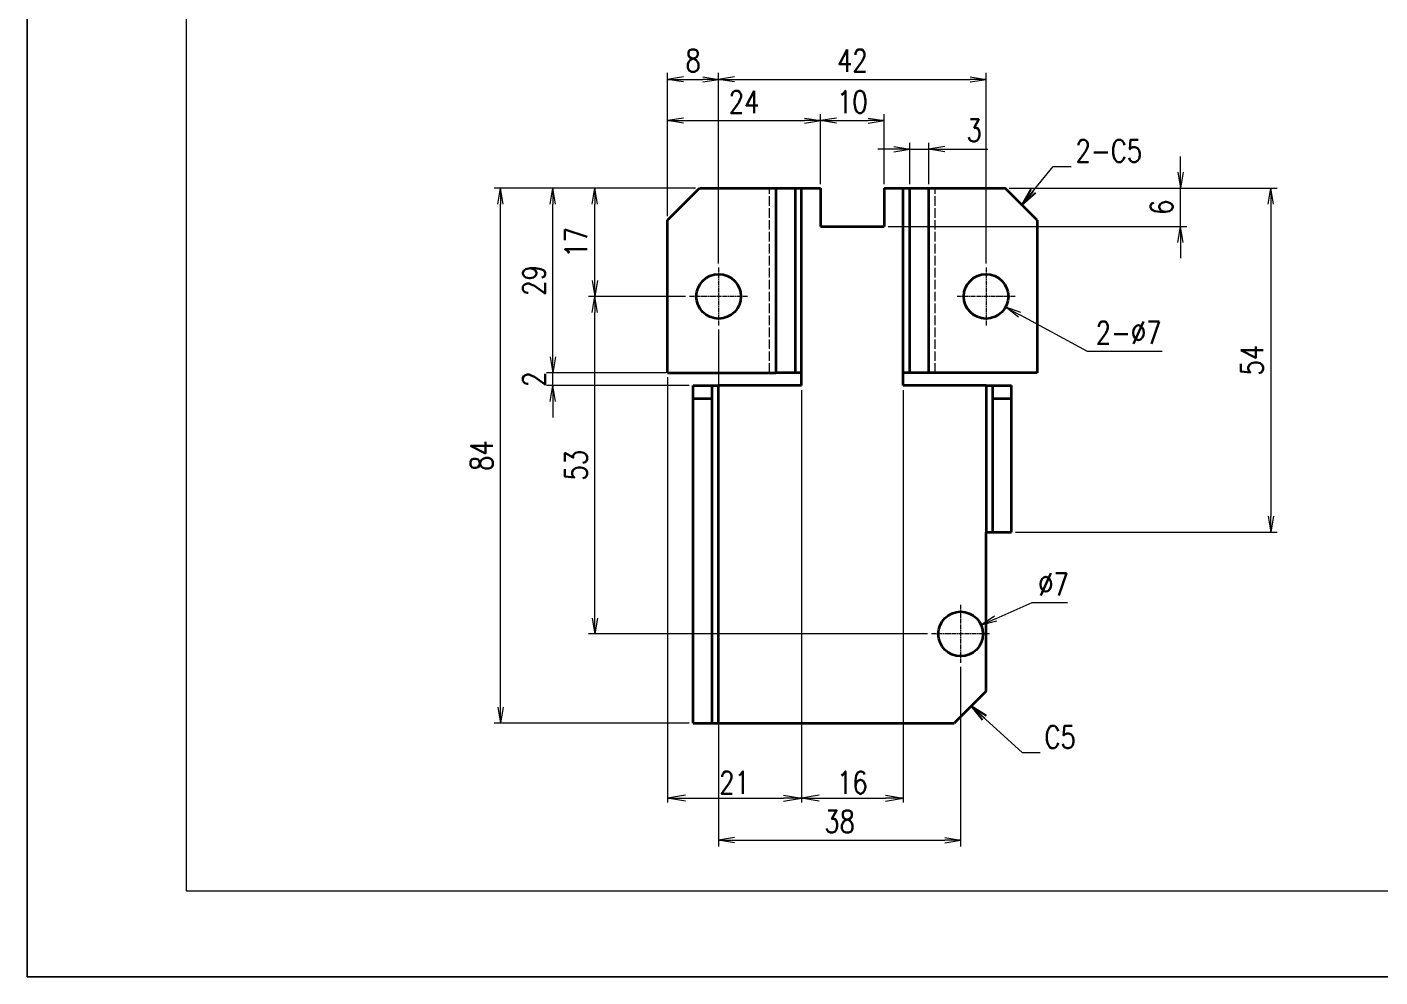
# Model space of a CAD drawing. Header units: millimetres. Extents: x -40286265 to 104648, y -86649 to -49135.
# Drawn here: x 36874.6 to 37087, y -65864.9 to -65715.7 of the extents above; entities that cross this region are included whole.
import ezdxf

# ---------------------------------------------------------------- set-up
doc = ezdxf.new("R2010")
doc.units = ezdxf.units.MM
doc.header["$LTSCALE"] = 0.5
doc.linetypes.add('AM_ISO02W050x2', pattern=[3.75, 3, -0.75])
doc.linetypes.add('AM_ISO08W050x2', pattern=[9, 6, -0.75, 1.5, -0.75])
for name, color, linetype, lineweight in [('dim', 82, 'Continuous', 9), ('中心线', 2, 'AM_ISO08W050x2', 18), ('图框', 7, 'Continuous', 18), ('标注线', 3, 'Continuous', 18), ('粗实线', 7, 'Continuous', 35), ('虚线', 1, 'AM_ISO02W050x2', 18)]:
    doc.layers.add(name, color=color, linetype=linetype, lineweight=lineweight)
doc.layers.add('打印', color=7, linetype='Continuous', lineweight=15, plot=False)
doc.layers.add('打印-禁用', color=7, linetype='Continuous', lineweight=15, plot=False)
doc.styles.add('DIM', font='romans.shx', dxfattribs={"width": 0.8, "bigfont": 'bigfont.shx'})
doc.dimstyles.new('DEH 1-1', dxfattribs={"dimtxt": 3.5, "dimasz": 2.5, "dimexe": 1, "dimexo": 0.625, "dimgap": 1.2, "dimtad": 1, "dimtoh": 1, "dimdsep": 46, "dimtxsty": 'DIM', "dimblk": 'OPEN', "dimcen": 0, "dimclrd": 8, "dimclre": 8, "dimclrt": 2, "dimazin": 2, "dimtfac": 0.5, "dimtmove": 0, "dimatfit": 3, "dimldrblk": 'OPEN', "dimfxl": 0, "dimtolj": 2, "dimlwd": 18, "dimlwe": 18, "dimarcsym": 0})
doc.dimstyles.new('DEH 1-1$0', dxfattribs={"dimtxt": 3.5, "dimasz": 2.5, "dimexe": 1, "dimexo": 0.625, "dimgap": 1.2, "dimtad": 1, "dimzin": 9, "dimdsep": 46, "dimtxsty": 'DIM', "dimblk": 'OPEN', "dimcen": 0, "dimclrd": 8, "dimclre": 8, "dimclrt": 2, "dimazin": 2, "dimtfac": 0.5, "dimtmove": 0, "dimatfit": 3, "dimldrblk": 'OPEN', "dimfxl": 0, "dimtolj": 2, "dimlwd": 18, "dimlwe": 18, "dimarcsym": 0})
doc.dimstyles.new('DEH 1-1$3', dxfattribs={"dimtxt": 3.5, "dimasz": 2.5, "dimexe": 1, "dimexo": 0.625, "dimgap": 1.2, "dimtad": 1, "dimtoh": 1, "dimdsep": 46, "dimtxsty": 'DIM', "dimblk": 'OPEN', "dimcen": 0, "dimclrd": 8, "dimclre": 8, "dimclrt": 2, "dimazin": 2, "dimtfac": 0.5, "dimtofl": 0, "dimtmove": 0, "dimatfit": 3, "dimldrblk": 'OPEN', "dimfxl": 0, "dimtolj": 2, "dimlwd": 18, "dimlwe": 18, "dimarcsym": 0})

# ---------------------------------------------------------------- blocks, each defined once
blk = doc.blocks.new('GZDEH零件A3图框V01版')
at = {"layer": '图框', "linetype": 'Continuous'}
for p, q in [((2882.49, -1554.46), (2882.49, -1832.96)), ((2882.49, -1832.96), (3272.49, -1832.96))]:
    blk.add_line(p, q, dxfattribs=at)
at = {"layer": '打印-禁用', "linetype": 'Continuous'}
for p, q in [((2857.49, -1549.46), (2857.49, -1846.46)), ((2857.49, -1846.46), (3277.49, -1846.46))]:
    blk.add_line(p, q, dxfattribs=at)
blk = doc.blocks.new('DEH A3')
at = {"layer": '图框'}
blk.add_blockref('GZDEH零件A3图框V01版', (-2857.49, 1846.46), dxfattribs=at)
blk = doc.blocks.new('_Open')
at = {"color": 0, "linetype": 'ByBlock', "lineweight": -2}
for p, q in [((-1, 0.167), (0, 0)), ((-1, -0.167), (0, 0)), ((0, 0), (-1, 0))]:
    blk.add_line(p, q, dxfattribs=at)
blk = doc.blocks.new('*D23')
at = {"layer": 'Defpoints', "color": 0, "transparency": 16777216}
for p in [(36983.14, -65723.95), (36975.14, -65746.05), (36983.14, -65753.5)]:
    blk.add_point(p, dxfattribs=at)
at = {"layer": '标注线', "color": 8, "lineweight": 18, "transparency": 16777216}
for p, q in [((36975.14, -65745.43), (36975.14, -65722.95)), ((36983.14, -65752.88), (36983.14, -65722.95)), ((36977.64, -65723.95), (36980.64, -65723.95))]:
    blk.add_line(p, q, dxfattribs=at)
at = {"layer": '标注线', "color": 8, "lineweight": 18, "transparency": 16777216, "xscale": 2.5, "yscale": 2.5, "zscale": 2.5, "rotation": 180}
blk.add_blockref('_Open', (36975.14, -65723.95), dxfattribs=at)
at = {"layer": '标注线', "color": 8, "lineweight": 18, "transparency": 16777216, "xscale": 2.5, "yscale": 2.5, "zscale": 2.5}
blk.add_blockref('_Open', (36983.14, -65723.95), dxfattribs=at)
at = {"layer": '标注线', "color": 2, "transparency": 16777216, "insert": (36979.14, -65721), "char_height": 3.5, "attachment_point": 5, "style": 'DIM'}
blk.add_mtext('\\A2;8', dxfattribs=at)
blk = doc.blocks.new('*D24')
at = {"layer": 'Defpoints', "color": 0, "transparency": 16777216}
for p in [(37025.14, -65723.95), (36983.14, -65741.05), (37025.14, -65753.5)]:
    blk.add_point(p, dxfattribs=at)
at = {"layer": '标注线', "color": 8, "lineweight": 18, "transparency": 16777216}
for p, q in [((36983.14, -65740.43), (36983.14, -65722.95)), ((37025.14, -65752.88), (37025.14, -65722.95)), ((36985.64, -65723.95), (37022.64, -65723.95))]:
    blk.add_line(p, q, dxfattribs=at)
at = {"layer": '标注线', "color": 8, "lineweight": 18, "transparency": 16777216, "xscale": 2.5, "yscale": 2.5, "zscale": 2.5, "rotation": 180}
blk.add_blockref('_Open', (36983.14, -65723.95), dxfattribs=at)
at = {"layer": '标注线', "color": 8, "lineweight": 18, "transparency": 16777216, "xscale": 2.5, "yscale": 2.5, "zscale": 2.5}
blk.add_blockref('_Open', (37025.14, -65723.95), dxfattribs=at)
at = {"layer": '标注线', "color": 2, "transparency": 16777216, "insert": (37004.14, -65721), "char_height": 3.5, "attachment_point": 5, "style": 'DIM'}
blk.add_mtext('\\A2;42', dxfattribs=at)
blk = doc.blocks.new('*D25')
at = {"layer": 'Defpoints', "color": 0, "transparency": 16777216}
for p in [(36963.7, -65741.05), (36980.14, -65741.05), (36978.59, -65758.05)]:
    blk.add_point(p, dxfattribs=at)
at = {"layer": '标注线', "color": 8, "lineweight": 18, "transparency": 16777216}
for p, q in [((36979.51, -65741.05), (36962.7, -65741.05)), ((36963.7, -65755.55), (36963.7, -65743.55)), ((36977.96, -65758.05), (36962.7, -65758.05))]:
    blk.add_line(p, q, dxfattribs=at)
at = {"layer": '标注线', "color": 8, "lineweight": 18, "transparency": 16777216, "xscale": 2.5, "yscale": 2.5, "zscale": 2.5}
for p, rotation in [((36963.7, -65741.05), 90), ((36963.7, -65758.05), 270)]:
    blk.add_blockref('_Open', p, dxfattribs=dict(at, rotation=rotation))
at = {"layer": '标注线', "color": 2, "transparency": 16777216, "insert": (36960.75, -65749.55), "char_height": 3.5, "attachment_point": 5, "rotation": 90, "style": 'DIM'}
blk.add_mtext('\\A2;17', dxfattribs=at)
blk = doc.blocks.new('*D26')
at = {"layer": 'Defpoints', "color": 0, "transparency": 16777216}
for p in [(36999.14, -65730.44), (36999.14, -65741.05), (36975.14, -65746.05)]:
    blk.add_point(p, dxfattribs=at)
at = {"layer": '标注线', "color": 8, "lineweight": 18, "transparency": 16777216}
for p, q in [((36975.14, -65745.43), (36975.14, -65729.44)), ((36999.14, -65740.43), (36999.14, -65729.44)), ((36977.64, -65730.44), (36996.64, -65730.44))]:
    blk.add_line(p, q, dxfattribs=at)
at = {"layer": '标注线', "color": 8, "lineweight": 18, "transparency": 16777216, "xscale": 2.5, "yscale": 2.5, "zscale": 2.5, "rotation": 180}
blk.add_blockref('_Open', (36975.14, -65730.44), dxfattribs=at)
at = {"layer": '标注线', "color": 8, "lineweight": 18, "transparency": 16777216, "xscale": 2.5, "yscale": 2.5, "zscale": 2.5}
blk.add_blockref('_Open', (36999.14, -65730.44), dxfattribs=at)
at = {"layer": '标注线', "color": 2, "transparency": 16777216, "insert": (36987.14, -65727.49), "char_height": 3.5, "attachment_point": 5, "style": 'DIM'}
blk.add_mtext('\\A2;24', dxfattribs=at)
blk = doc.blocks.new('*D27')
at = {"layer": 'Defpoints', "color": 0, "transparency": 16777216}
for p in [(37009.14, -65730.44), (36999.14, -65741.05), (37009.14, -65741.05)]:
    blk.add_point(p, dxfattribs=at)
at = {"layer": '标注线', "color": 8, "lineweight": 18, "transparency": 16777216}
for p, q in [((36999.14, -65740.43), (36999.14, -65729.44)), ((37009.14, -65740.43), (37009.14, -65729.44)), ((37001.64, -65730.44), (37006.64, -65730.44))]:
    blk.add_line(p, q, dxfattribs=at)
at = {"layer": '标注线', "color": 8, "lineweight": 18, "transparency": 16777216, "xscale": 2.5, "yscale": 2.5, "zscale": 2.5, "rotation": 180}
blk.add_blockref('_Open', (36999.14, -65730.44), dxfattribs=at)
at = {"layer": '标注线', "color": 8, "lineweight": 18, "transparency": 16777216, "xscale": 2.5, "yscale": 2.5, "zscale": 2.5}
blk.add_blockref('_Open', (37009.14, -65730.44), dxfattribs=at)
at = {"layer": '标注线', "color": 2, "transparency": 16777216, "insert": (37004.14, -65727.49), "char_height": 3.5, "attachment_point": 5, "style": 'DIM'}
blk.add_mtext('\\A2;10', dxfattribs=at)
blk = doc.blocks.new('*D28')
at = {"layer": 'Defpoints', "color": 0, "transparency": 16777216}
for p in [(36957.1, -65741.05), (36980.14, -65741.05), (36975.14, -65770.05)]:
    blk.add_point(p, dxfattribs=at)
at = {"layer": '标注线', "color": 8, "lineweight": 18, "transparency": 16777216}
for p, q in [((36979.51, -65741.05), (36956.1, -65741.05)), ((36957.1, -65767.55), (36957.1, -65743.55)), ((36974.51, -65770.05), (36956.1, -65770.05))]:
    blk.add_line(p, q, dxfattribs=at)
at = {"layer": '标注线', "color": 8, "lineweight": 18, "transparency": 16777216, "xscale": 2.5, "yscale": 2.5, "zscale": 2.5}
for p, rotation in [((36957.1, -65741.05), 90), ((36957.1, -65770.05), 270)]:
    blk.add_blockref('_Open', p, dxfattribs=dict(at, rotation=rotation))
at = {"layer": '标注线', "color": 2, "transparency": 16777216, "insert": (36954.15, -65755.55), "char_height": 3.5, "attachment_point": 5, "rotation": 90, "style": 'DIM'}
blk.add_mtext('\\A2;29', dxfattribs=at)
blk = doc.blocks.new('*D29')
at = {"layer": 'Defpoints', "color": 0, "transparency": 16777216}
for p in [(36957.1, -65770.05), (36975.47, -65770.05), (36979.14, -65772.05)]:
    blk.add_point(p, dxfattribs=at)
at = {"layer": '标注线', "color": 8, "lineweight": 18, "transparency": 16777216}
for p, q in [((36957.1, -65767.55), (36957.1, -65765.05)), ((36974.84, -65770.05), (36956.1, -65770.05)), ((36978.51, -65772.05), (36956.1, -65772.05)), ((36957.1, -65772.05), (36957.1, -65770.05)), ((36957.1, -65774.55), (36957.1, -65777.05))]:
    blk.add_line(p, q, dxfattribs=at)
at = {"layer": '标注线', "color": 8, "lineweight": 18, "transparency": 16777216, "xscale": 2.5, "yscale": 2.5, "zscale": 2.5}
for p, rotation in [((36957.1, -65770.05), 270), ((36957.1, -65772.05), 90)]:
    blk.add_blockref('_Open', p, dxfattribs=dict(at, rotation=rotation))
at = {"layer": '标注线', "color": 2, "transparency": 16777216, "insert": (36954.15, -65771.05), "char_height": 3.5, "attachment_point": 5, "rotation": 90, "style": 'DIM'}
blk.add_mtext('\\A2;2', dxfattribs=at)
blk = doc.blocks.new('*D30')
at = {"layer": 'Defpoints', "color": 0, "transparency": 16777216}
for p in [(36948.9, -65741.05), (36980.14, -65741.05), (36979.14, -65825.05)]:
    blk.add_point(p, dxfattribs=at)
at = {"layer": '标注线', "color": 8, "lineweight": 18, "transparency": 16777216}
for p, q in [((36979.51, -65741.05), (36947.9, -65741.05)), ((36948.9, -65822.55), (36948.9, -65743.55)), ((36978.51, -65825.05), (36947.9, -65825.05))]:
    blk.add_line(p, q, dxfattribs=at)
at = {"layer": '标注线', "color": 8, "lineweight": 18, "transparency": 16777216, "xscale": 2.5, "yscale": 2.5, "zscale": 2.5}
for p, rotation in [((36948.9, -65741.05), 90), ((36948.9, -65825.05), 270)]:
    blk.add_blockref('_Open', p, dxfattribs=dict(at, rotation=rotation))
at = {"layer": '标注线', "color": 2, "transparency": 16777216, "insert": (36945.95, -65783.05), "char_height": 3.5, "attachment_point": 5, "rotation": 90, "style": 'DIM'}
blk.add_mtext('\\A2;84', dxfattribs=at)
blk = doc.blocks.new('*D31')
at = {"layer": 'Defpoints', "color": 0, "transparency": 16777216}
for p in [(37022.06, -65756.38), (37028.21, -65759.72)]:
    blk.add_point(p, dxfattribs=at)
at = {"layer": '标注线', "color": 8, "lineweight": 18, "transparency": 16777216}
for p, q in [((37041.04, -65766.69), (37030.41, -65760.91)), ((37052.77, -65766.69), (37041.04, -65766.69))]:
    blk.add_line(p, q, dxfattribs=at)
at = {"layer": '标注线', "color": 8, "lineweight": 18, "transparency": 16777216, "xscale": 2.5, "yscale": 2.5, "zscale": 2.5, "rotation": 151.4839206702555}
blk.add_blockref('_Open', (37028.21, -65759.72), dxfattribs=at)
at = {"layer": '标注线', "color": 2, "transparency": 16777216, "insert": (37047.51, -65763.74), "char_height": 3.5, "attachment_point": 5, "style": 'DIM'}
blk.add_mtext('\\A2;2-∅7', dxfattribs=at)
blk = doc.blocks.new('*D32')
at = {"layer": 'Defpoints', "color": 0, "transparency": 16777216}
for p in [(36975.14, -65770.05), (36996.14, -65772.05), (36996.14, -65836.84)]:
    blk.add_point(p, dxfattribs=at)
at = {"layer": '标注线', "color": 8, "lineweight": 18, "transparency": 16777216}
for p, q in [((36975.14, -65770.75), (36975.14, -65837.54)), ((36996.14, -65772.75), (36996.14, -65837.54)), ((36977.94, -65836.84), (36993.34, -65836.84))]:
    blk.add_line(p, q, dxfattribs=at)
at = {"layer": '标注线', "color": 8, "lineweight": 18, "transparency": 16777216, "xscale": 2.8, "yscale": 2.8, "zscale": 2.8, "rotation": 180}
blk.add_blockref('_Open', (36975.14, -65836.84), dxfattribs=at)
at = {"layer": '标注线', "color": 8, "lineweight": 18, "transparency": 16777216, "xscale": 2.8, "yscale": 2.8, "zscale": 2.8}
blk.add_blockref('_Open', (36996.14, -65836.84), dxfattribs=at)
at = {"layer": '标注线', "color": 2, "transparency": 16777216, "insert": (36985.64, -65834.39), "char_height": 3.5, "attachment_point": 5, "style": 'DIM'}
blk.add_mtext('\\A2;21', dxfattribs=at)
blk = doc.blocks.new('*D33')
at = {"layer": 'Defpoints', "color": 0, "transparency": 16777216}
for p in [(36996.14, -65772.05), (37012.14, -65772.05), (37012.14, -65836.84)]:
    blk.add_point(p, dxfattribs=at)
at = {"layer": '标注线', "color": 8, "lineweight": 18, "transparency": 16777216}
for p, q in [((36996.14, -65772.75), (36996.14, -65837.54)), ((37012.14, -65772.75), (37012.14, -65837.54)), ((36998.94, -65836.84), (37009.34, -65836.84))]:
    blk.add_line(p, q, dxfattribs=at)
at = {"layer": '标注线', "color": 8, "lineweight": 18, "transparency": 16777216, "xscale": 2.8, "yscale": 2.8, "zscale": 2.8, "rotation": 180}
blk.add_blockref('_Open', (36996.14, -65836.84), dxfattribs=at)
at = {"layer": '标注线', "color": 8, "lineweight": 18, "transparency": 16777216, "xscale": 2.8, "yscale": 2.8, "zscale": 2.8}
blk.add_blockref('_Open', (37012.14, -65836.84), dxfattribs=at)
at = {"layer": '标注线', "color": 2, "transparency": 16777216, "insert": (37004.14, -65834.39), "char_height": 3.5, "attachment_point": 5, "style": 'DIM'}
blk.add_mtext('\\A2;16', dxfattribs=at)
blk = doc.blocks.new('*D34')
at = {"layer": 'Defpoints', "color": 0, "transparency": 16777216}
for p in [(37028.14, -65741.05), (37055.65, -65741.05), (37009.14, -65747.05)]:
    blk.add_point(p, dxfattribs=at)
at = {"layer": '标注线', "color": 8, "lineweight": 18, "transparency": 16777216}
for p, q in [((37055.65, -65738.55), (37055.65, -65736.05)), ((37028.76, -65741.05), (37056.65, -65741.05)), ((37055.65, -65747.05), (37055.65, -65741.05)), ((37009.76, -65747.05), (37056.65, -65747.05)), ((37055.65, -65749.55), (37055.65, -65752.05))]:
    blk.add_line(p, q, dxfattribs=at)
at = {"layer": '标注线', "color": 8, "lineweight": 18, "transparency": 16777216, "xscale": 2.5, "yscale": 2.5, "zscale": 2.5}
for p, rotation in [((37055.65, -65741.05), 270), ((37055.65, -65747.05), 90)]:
    blk.add_blockref('_Open', p, dxfattribs=dict(at, rotation=rotation))
at = {"layer": '标注线', "color": 2, "transparency": 16777216, "insert": (37052.7, -65744.05), "char_height": 3.5, "attachment_point": 5, "rotation": 90, "style": 'DIM'}
blk.add_mtext('\\A2;6', dxfattribs=at)
blk = doc.blocks.new('*D35')
at = {"layer": 'Defpoints', "color": 0, "transparency": 16777216}
for p in [(36963.7, -65758.05), (36978.59, -65758.05), (37016.59, -65811.05)]:
    blk.add_point(p, dxfattribs=at)
at = {"layer": '标注线', "color": 8, "lineweight": 18, "transparency": 16777216}
for p, q in [((36977.96, -65758.05), (36962.7, -65758.05)), ((36963.7, -65808.55), (36963.7, -65760.55)), ((37015.96, -65811.05), (36962.7, -65811.05))]:
    blk.add_line(p, q, dxfattribs=at)
at = {"layer": '标注线', "color": 8, "lineweight": 18, "transparency": 16777216, "xscale": 2.5, "yscale": 2.5, "zscale": 2.5}
for p, rotation in [((36963.7, -65758.05), 90), ((36963.7, -65811.05), 270)]:
    blk.add_blockref('_Open', p, dxfattribs=dict(at, rotation=rotation))
at = {"layer": '标注线', "color": 2, "transparency": 16777216, "insert": (36960.75, -65784.55), "char_height": 3.5, "attachment_point": 5, "rotation": 90, "style": 'DIM'}
blk.add_mtext('\\A2;53', dxfattribs=at)
blk = doc.blocks.new('*D36')
at = {"layer": 'Defpoints', "color": 0, "transparency": 16777216}
for p in [(36983.14, -65762.6), (37021.14, -65815.6), (37021.14, -65843.46)]:
    blk.add_point(p, dxfattribs=at)
at = {"layer": '标注线', "color": 8, "lineweight": 18, "transparency": 16777216}
for p, q in [((36983.14, -65763.23), (36983.14, -65844.46)), ((37021.14, -65816.23), (37021.14, -65844.46)), ((36985.64, -65843.46), (37018.64, -65843.46))]:
    blk.add_line(p, q, dxfattribs=at)
at = {"layer": '标注线', "color": 8, "lineweight": 18, "transparency": 16777216, "xscale": 2.5, "yscale": 2.5, "zscale": 2.5, "rotation": 180}
blk.add_blockref('_Open', (36983.14, -65843.46), dxfattribs=at)
at = {"layer": '标注线', "color": 8, "lineweight": 18, "transparency": 16777216, "xscale": 2.5, "yscale": 2.5, "zscale": 2.5}
blk.add_blockref('_Open', (37021.14, -65843.46), dxfattribs=at)
at = {"layer": '标注线', "color": 2, "transparency": 16777216, "insert": (37002.14, -65840.51), "char_height": 3.5, "attachment_point": 5, "style": 'DIM'}
blk.add_mtext('\\A2;38', dxfattribs=at)
blk = doc.blocks.new('*D37')
at = {"layer": 'Defpoints', "color": 0, "transparency": 16777216}
for p in [(37028.14, -65741.05), (37029.14, -65795.05), (37069.84, -65795.05)]:
    blk.add_point(p, dxfattribs=at)
at = {"layer": '标注线', "color": 8, "lineweight": 18, "transparency": 16777216}
for p, q in [((37028.76, -65741.05), (37070.84, -65741.05)), ((37069.84, -65743.55), (37069.84, -65792.55)), ((37029.76, -65795.05), (37070.84, -65795.05))]:
    blk.add_line(p, q, dxfattribs=at)
at = {"layer": '标注线', "color": 8, "lineweight": 18, "transparency": 16777216, "xscale": 2.5, "yscale": 2.5, "zscale": 2.5}
for p, rotation in [((37069.84, -65741.05), 90), ((37069.84, -65795.05), 270)]:
    blk.add_blockref('_Open', p, dxfattribs=dict(at, rotation=rotation))
at = {"layer": '标注线', "color": 2, "transparency": 16777216, "insert": (37066.89, -65768.05), "char_height": 3.5, "attachment_point": 5, "rotation": 90, "style": 'DIM'}
blk.add_mtext('\\A2;54', dxfattribs=at)
blk = doc.blocks.new('*D38')
at = {"layer": 'Defpoints', "color": 0, "transparency": 16777216}
for p in [(37024.35, -65809.65), (37017.93, -65812.45)]:
    blk.add_point(p, dxfattribs=at)
at = {"layer": '标注线', "color": 8, "lineweight": 18, "transparency": 16777216}
for p, q in [((37032.31, -65806.19), (37026.64, -65808.66)), ((37037.91, -65806.19), (37032.31, -65806.19))]:
    blk.add_line(p, q, dxfattribs=at)
at = {"layer": '标注线', "color": 8, "lineweight": 18, "transparency": 16777216, "xscale": 2.5, "yscale": 2.5, "zscale": 2.5, "rotation": 203.5120370760875}
blk.add_blockref('_Open', (37024.35, -65809.65), dxfattribs=at)
at = {"layer": '标注线', "color": 2, "transparency": 16777216, "insert": (37035.71, -65803.24), "char_height": 3.5, "attachment_point": 5, "style": 'DIM'}
blk.add_mtext('\\A2;∅7', dxfattribs=at)
blk = doc.blocks.new('*D65')
at = {"layer": 'Defpoints', "color": 0, "transparency": 16777216}
for p in [(37016.14, -65734.91), (37013.14, -65741.05), (37016.14, -65741.05)]:
    blk.add_point(p, dxfattribs=at)
at = {"layer": '标注线', "color": 8, "lineweight": 18, "transparency": 16777216}
for p, q in [((37010.64, -65734.91), (37008.14, -65734.91)), ((37013.14, -65740.43), (37013.14, -65733.91)), ((37013.14, -65734.91), (37016.14, -65734.91)), ((37016.14, -65740.43), (37016.14, -65733.91)), ((37018.64, -65734.91), (37025.4, -65734.91))]:
    blk.add_line(p, q, dxfattribs=at)
at = {"layer": '标注线', "color": 8, "lineweight": 18, "transparency": 16777216, "xscale": 2.5, "yscale": 2.5, "zscale": 2.5}
blk.add_blockref('_Open', (37013.14, -65734.91), dxfattribs=at)
at = {"layer": '标注线', "color": 8, "lineweight": 18, "transparency": 16777216, "xscale": 2.5, "yscale": 2.5, "zscale": 2.5, "rotation": 180}
blk.add_blockref('_Open', (37016.14, -65734.91), dxfattribs=at)
at = {"layer": '标注线', "color": 2, "transparency": 16777216, "insert": (37023.27, -65731.96), "char_height": 3.5, "attachment_point": 5, "style": 'DIM'}
blk.add_mtext('\\A2;3', dxfattribs=at)

msp = doc.modelspace()

# ---------------------------------------------------------------- linework, layer by layer
at = {"layer": '中心线', "ltscale": 0.227496}
msp.add_line((36983.138, -65753.5), (36983.138, -65762.6), dxfattribs=at)
at = {"layer": '中心线', "ltscale": 0.227502}
for p, q in [((37025.138, -65753.5), (37025.138, -65762.6)), ((37021.138, -65806.5), (37021.138, -65815.6))]:
    msp.add_line(p, q, dxfattribs=at)
at = {"layer": '中心线', "ltscale": 0.227499}
for p, q in [((36987.688, -65758.05), (36978.588, -65758.05)), ((37029.688, -65758.05), (37020.588, -65758.05)), ((37025.688, -65811.05), (37016.588, -65811.05))]:
    msp.add_line(p, q, dxfattribs=at)
at = {"layer": '打印'}
msp.add_lwpolyline([(36874.569, -65567.923), (37294.569, -65567.923), (37294.569, -65864.923), (36874.569, -65864.923)], close=True, dxfattribs=at)
at = {"layer": '粗实线', "ltscale": 0.176777}
for p, q in [((36975.138, -65746.05), (36980.138, -65741.05)), ((37033.138, -65746.05), (37028.138, -65741.05)), ((37025.138, -65820.05), (37020.138, -65825.05))]:
    msp.add_line(p, q, dxfattribs=at)
at = {"layer": '粗实线', "ltscale": 0.3}
for p, q in [((36980.138, -65741.05), (36992.138, -65741.05)), ((37016.138, -65741.05), (37028.138, -65741.05))]:
    msp.add_line(p, q, dxfattribs=at)
at = {"layer": '粗实线'}
for p, q in [((36992.138, -65741.05), (36992.138, -65770.05)), ((36995.138, -65741.05), (36995.138, -65770.05)), ((36996.138, -65770.05), (36996.138, -65741.05)), ((37012.138, -65770.05), (37012.138, -65741.05)), ((37013.138, -65770.05), (37013.138, -65741.05)), ((37016.138, -65770.05), (37016.138, -65741.05)), ((36975.138, -65770.05), (36975.138, -65746.05)), ((37033.138, -65746.05), (37033.138, -65770.05)), ((36983.138, -65825.05), (36983.138, -65772.05)), ((37025.138, -65772.05), (37025.138, -65795.05)), ((36979.138, -65825.05), (36979.138, -65774.05)), ((36982.138, -65825.05), (36982.138, -65774.05)), ((37026.138, -65774.05), (37026.138, -65795.05)), ((37029.138, -65795.05), (37029.138, -65774.05)), ((37025.138, -65820.05), (37025.138, -65795.05)), ((36983.138, -65825.05), (37020.138, -65825.05))]:
    msp.add_line(p, q, dxfattribs=at)
at = {"layer": '粗实线', "ltscale": 0.075}
for p, q in [((36992.138, -65741.05), (36995.138, -65741.05)), ((36996.138, -65741.05), (36999.138, -65741.05)), ((37009.138, -65741.05), (37012.138, -65741.05)), ((37013.138, -65741.05), (37016.138, -65741.05)), ((36979.138, -65772.05), (36982.138, -65772.05)), ((36995.138, -65770.05), (36992.138, -65770.05)), ((37016.138, -65770.05), (37013.138, -65770.05)), ((37026.138, -65772.05), (37029.138, -65772.05)), ((36979.138, -65774.05), (36982.138, -65774.05)), ((37026.138, -65774.05), (37029.138, -65774.05)), ((37026.138, -65795.05), (37029.138, -65795.05)), ((36979.138, -65825.05), (36982.138, -65825.05))]:
    msp.add_line(p, q, dxfattribs=at)
at = {"layer": '粗实线', "ltscale": 0.025}
for p, q in [((36995.138, -65741.05), (36996.138, -65741.05)), ((37012.138, -65741.05), (37013.138, -65741.05)), ((36982.138, -65772.05), (36983.138, -65772.05)), ((36996.138, -65770.05), (36995.138, -65770.05)), ((37013.138, -65770.05), (37012.138, -65770.05)), ((37025.138, -65772.05), (37026.138, -65772.05)), ((37025.138, -65795.05), (37026.138, -65795.05)), ((36982.138, -65825.05), (36983.138, -65825.05))]:
    msp.add_line(p, q, dxfattribs=at)
at = {"layer": '粗实线', "ltscale": 0.15}
for p, q in [((36999.138, -65741.05), (36999.138, -65747.05)), ((37009.138, -65741.05), (37009.138, -65747.05))]:
    msp.add_line(p, q, dxfattribs=at)
at = {"layer": '粗实线', "ltscale": 0.25}
msp.add_line((36999.138, -65747.05), (37009.138, -65747.05), dxfattribs=at)
at = {"layer": '粗实线', "ltscale": 0.425}
for p, q in [((36975.138, -65770.05), (36992.138, -65770.05)), ((37033.138, -65770.05), (37016.138, -65770.05))]:
    msp.add_line(p, q, dxfattribs=at)
at = {"layer": '粗实线', "ltscale": 0.05}
for p, q in [((36979.138, -65774.05), (36979.138, -65772.05)), ((36982.138, -65774.05), (36982.138, -65772.05)), ((36996.138, -65772.05), (36996.138, -65770.05)), ((37012.138, -65772.05), (37012.138, -65770.05)), ((37026.138, -65772.05), (37026.138, -65774.05)), ((37029.138, -65774.05), (37029.138, -65772.05))]:
    msp.add_line(p, q, dxfattribs=at)
at = {"layer": '粗实线', "ltscale": 0.325}
for p, q in [((36996.138, -65772.05), (36983.138, -65772.05)), ((37025.138, -65772.05), (37012.138, -65772.05))]:
    msp.add_line(p, q, dxfattribs=at)
at = {"layer": '粗实线'}
for centre in [(36983.138, -65758.05), (37025.138, -65758.05), (37021.138, -65811.05)]:
    msp.add_circle(centre, 3.5, dxfattribs=at)
at = {"layer": '虚线'}
for p, q in [((36991.138, -65770.05), (36991.138, -65741.05)), ((36992.138, -65770.05), (36992.138, -65741.05)), ((36995.138, -65770.05), (36995.138, -65741.05)), ((37013.138, -65770.05), (37013.138, -65741.05)), ((37016.138, -65770.05), (37016.138, -65741.05)), ((37017.138, -65770.05), (37017.138, -65741.05)), ((36982.138, -65825.05), (36982.138, -65772.05)), ((37026.138, -65795.05), (37026.138, -65772.05))]:
    msp.add_line(p, q, dxfattribs=at)

# ---------------------------------------------------------------- block references
at = {"layer": '图框'}
msp.add_blockref('DEH A3', (36874.569, -65864.923), dxfattribs=at)

# ---------------------------------------------------------------- texts
at = {"layer": 'dim', "color": 2, "insert": (37034.309, -65828.997), "char_height": 3.5, "attachment_point": 7, "style": 'DIM'}
msp.add_mtext('\\A2;C5', dxfattribs=at)
at = {"layer": '标注线', "color": 2, "insert": (37039.186, -65736.935), "char_height": 3.5, "attachment_point": 7, "style": 'DIM'}
msp.add_mtext('2-\\A2;C5', dxfattribs=at)

# ---------------------------------------------------------------- dimensions: what is measured, and where the dimension line sits
at = {"layer": '标注线'}
for base, p1, p2, picture, middle in [((36983.138, -65723.954), (36975.138, -65746.05), (36983.138, -65753.5), '*D23', (36979.138, -65721.004)), ((37025.138, -65723.954), (36983.138, -65741.05), (37025.138, -65753.5), '*D24', (37004.138, -65721.004)), ((36999.138, -65730.443), (36975.138, -65746.05), (36999.138, -65741.05), '*D26', (36987.138, -65727.493)), ((37009.138, -65730.443), (36999.138, -65741.05), (37009.138, -65741.05), '*D27', (37004.138, -65727.493)), ((37021.138, -65843.455), (36983.138, -65762.6), (37021.138, -65815.6), '*D36', (37002.138, -65840.505))]:
    dim = msp.add_linear_dim(base=base, p1=p1, p2=p2, dimstyle='DEH 1-1$0', dxfattribs=at)
    dim.commit()
    dim.dimension.update_dxf_attribs({"geometry": picture, "text_midpoint": middle})
dim = msp.add_aligned_dim(p1=(37013.138, -65741.05), p2=(37016.138, -65741.05), distance=6.139, dimstyle='DEH 1-1$0', override={"dimarcsym": 1}, dxfattribs=at)
dim.commit()
dim.dimension.update_dxf_attribs({"geometry": '*D65', "text_midpoint": (37023.271, -65731.961)})
for base, p1, p2, picture, middle in [((37055.653, -65741.05), (37009.138, -65747.05), (37028.138, -65741.05), '*D34', (37052.703, -65744.05)), ((36948.903, -65741.05), (36979.138, -65825.05), (36980.138, -65741.05), '*D30', (36945.953, -65783.05)), ((36957.102, -65741.05), (36975.138, -65770.05), (36980.138, -65741.05), '*D28', (36954.152, -65755.55)), ((36963.696, -65741.05), (36978.588, -65758.05), (36980.138, -65741.05), '*D25', (36960.746, -65749.55)), ((37069.838, -65795.05), (37028.138, -65741.05), (37029.138, -65795.05), '*D37', (37066.888, -65768.05)), ((36963.696, -65758.05), (37016.588, -65811.05), (36978.588, -65758.05), '*D35', (36960.746, -65784.55))]:
    dim = msp.add_linear_dim(base=base, p1=p1, p2=p2, angle=90, dimstyle='DEH 1-1$0', dxfattribs=at)
    dim.commit()
    dim.dimension.update_dxf_attribs({"geometry": picture, "text_midpoint": middle})
dim = msp.add_diameter_dim_2p(p1=(37022.062, -65756.379), p2=(37028.213, -65759.721), text='2-<>', dimstyle='DEH 1-1$3', dxfattribs=at)
dim.commit()
dim.dimension.update_dxf_attribs({"geometry": '*D31', "text_midpoint": (37047.508, -65766.691), "dimtype": 163})
dim = msp.add_linear_dim(base=(36957.102, -65770.05), p1=(36979.138, -65772.05), p2=(36975.466, -65770.05), angle=90, dimstyle='DEH 1-1$0', dxfattribs=at)
dim.commit()
dim.dimension.update_dxf_attribs({"geometry": '*D29', "text_midpoint": (36957.102, -65771.05), "dimtype": 160})
for base, p1, p2, picture, middle in [((36996.138, -65836.836), (36975.138, -65770.05), (36996.138, -65772.05), '*D32', (36985.638, -65834.386)), ((37012.138, -65836.836), (36996.138, -65772.05), (37012.138, -65772.05), '*D33', (37004.138, -65834.386))]:
    dim = msp.add_linear_dim(base=base, p1=p1, p2=p2, dimstyle='DEH 1-1$0', override={"dimasz": 2.8, "dimexe": 0.69965, "dimexo": 0.69965, "dimgap": 0.69965}, dxfattribs=at)
    dim.commit()
    dim.dimension.update_dxf_attribs({"geometry": picture, "text_midpoint": middle})
dim = msp.add_diameter_dim_2p(p1=(37017.928, -65812.447), p2=(37024.347, -65809.654), dimstyle='DEH 1-1$3', dxfattribs=at)
dim.commit()
dim.dimension.update_dxf_attribs({"geometry": '*D38', "text_midpoint": (37035.709, -65806.19), "dimtype": 163})

# ---------------------------------------------------------------- leaders
at = {"layer": 'dim'}
msp.add_leader([(37022.802, -65822.386), (37030.809, -65829.696), (37033.609, -65829.696)], dimstyle='DEH 1-1', override={"dimasz": 2.8, "dimexe": 0.69965, "dimexo": 0.69965, "dimgap": 0.69965}, dxfattribs=at)
at = {"layer": '标注线'}
msp.add_leader([(37030.755, -65743.667), (37035.686, -65737.634), (37038.486, -65737.634)], dimstyle='DEH 1-1', override={"dimasz": 2.8, "dimexe": 0.69965, "dimexo": 0.69965, "dimgap": 0.69965}, dxfattribs=at)

doc.saveas('drawing.dxf')
